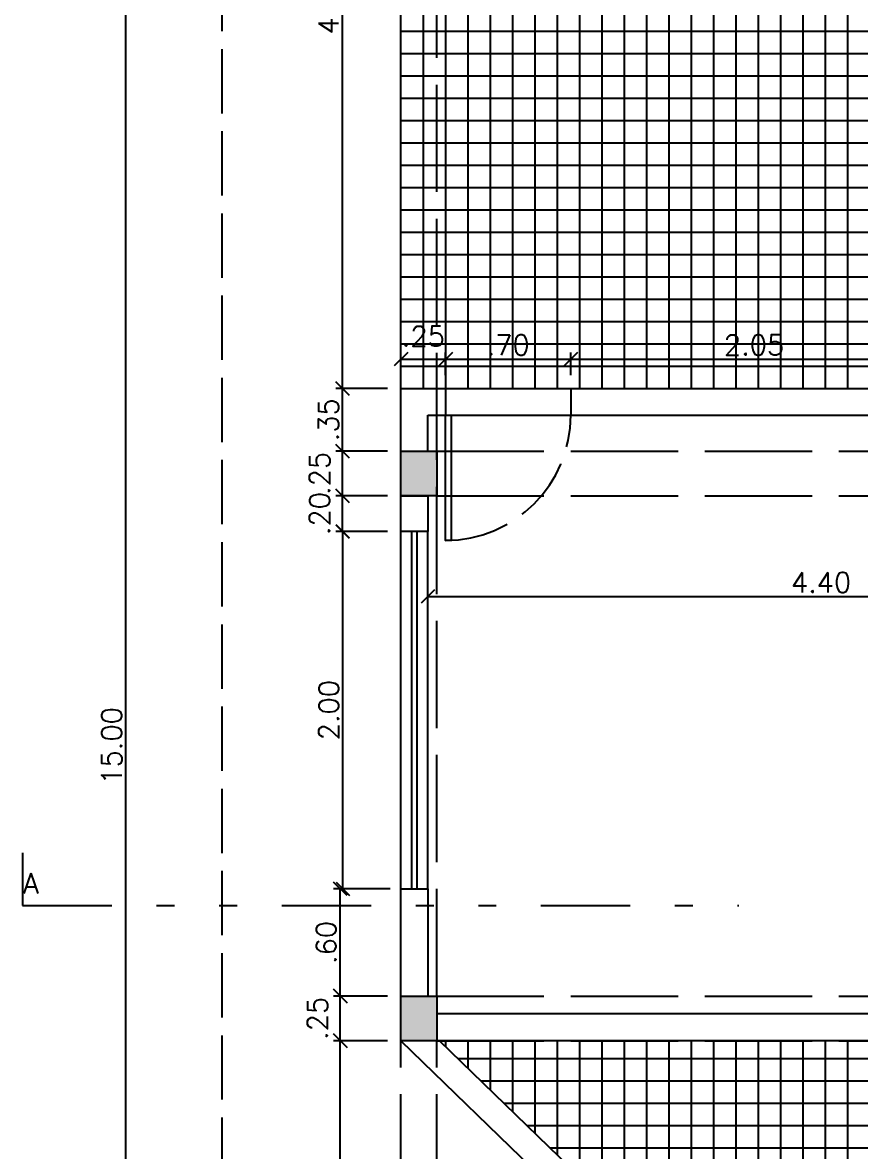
# Model space of a CAD drawing. Header units: inches. Extents: x -2 to 120, y -6 to 26.
# Drawn here: x -2.12 to 2.57, y 4.23 to 10.55 of the extents above; entities that cross this region are included whole.
import ezdxf

# ---------------------------------------------------------------- set-up
doc = ezdxf.new("R2010")
doc.units = ezdxf.units.IN
doc.header["$MEASUREMENT"] = 0
doc.linetypes.add('ACAD_ISO02W100', pattern=[15, 12, -3])
doc.linetypes.add('DIVIDE', pattern=[1.25, 0.5, -0.25, 0, -0.25, 0, -0.25])
for name, color, linetype in [('Alvenaria', 4, 'Continuous'), ('ARQ-COTAS', 1, 'Continuous'), ('ARQ-LINHACORTE', 3, 'DIVIDE'), ('ARQ-TEXTO2', 2, 'Continuous'), ('Estrutura', 6, 'Continuous'), ('Hachura', 8, 'Continuous'), ('Janela', 3, 'Continuous'), ('Peitoril', 1, 'Continuous'), ('Porta', 3, 'Continuous'), ('Projecao', 1, 'ACAD_ISO02W100'), ('Soleira', 1, 'Continuous')]:
    doc.layers.add(name, color=color, linetype=linetype)
doc.layers.get('0').off()
doc.styles.add('ROMANS', font='romans.shx')
doc.dimstyles.new('1-75', dxfattribs={"dimscale": 0.75, "dimtxt": 0.15, "dimasz": 0.1, "dimexe": 0.05, "dimexo": 0.1, "dimgap": 0.03, "dimtad": 1, "dimzin": 5, "dimdsep": 46, "dimtxsty": 'ROMANS', "dimblk": 'OBLIQUE', "dimcen": 0, "dimclrd": 256, "dimclre": 256, "dimclrt": 2, "dimadec": 0, "dimazin": 0, "dimtfac": 1, "dimtofl": 0, "dimtmove": 2, "dimatfit": 3, "dimfxl": 0.04, "dimtolj": 1, "dimtzin": 1, "dimarcsym": 0})

# ---------------------------------------------------------------- blocks, each defined once
blk = doc.blocks.new('_Oblique')
at = {"color": 0, "linetype": 'ByBlock', "lineweight": -2}
blk.add_line((-0.5, -0.5), (0.5, 0.5), dxfattribs=at)
blk = doc.blocks.new('*D92')
at = {"layer": 'ARQ-COTAS', "lineweight": -2, "transparency": 16777216}
for p, q in [((-0.075, 4.85), (-0.3769, 4.85)), ((-0.3394, 0.2), (-0.3394, 4.85)), ((-0.075, 0.2), (-0.3769, 0.2))]:
    blk.add_line(p, q, dxfattribs=at)
at = {"layer": 'DEFPOINTS', "color": 0, "transparency": 16777216}
for p in [(-0.3394, 4.85), (0, 4.85), (0, 0.2)]:
    blk.add_point(p, dxfattribs=at)
at = {"layer": 'ARQ-COTAS', "lineweight": -2, "transparency": 16777216, "xscale": 0.07500000000000001, "yscale": 0.07500000000000001, "zscale": 0.07500000000000001}
for p, rotation in [((-0.3394, 4.85), 90), ((-0.3394, 0.2), 270)]:
    blk.add_blockref('_Oblique', p, dxfattribs=dict(at, rotation=rotation))
at = {"layer": 'ARQ-COTAS', "color": 2, "transparency": 16777216, "insert": (-0.4182, 2.525), "char_height": 0.1125, "attachment_point": 5, "rotation": 90, "style": 'ROMANS'}
blk.add_mtext('\\A1;4.65', dxfattribs=at)
blk = doc.blocks.new('*D94')
at = {"layer": 'ARQ-COTAS', "lineweight": -2, "transparency": 16777216}
for p, q in [((-0.075, 5.1), (-0.3769, 5.1)), ((-0.3394, 4.85), (-0.3394, 5.1)), ((-0.075, 4.85), (-0.3769, 4.85))]:
    blk.add_line(p, q, dxfattribs=at)
at = {"layer": 'DEFPOINTS', "color": 0, "transparency": 16777216}
for p in [(-0.3394, 5.1), (0, 5.1), (0, 4.85)]:
    blk.add_point(p, dxfattribs=at)
at = {"layer": 'ARQ-COTAS', "lineweight": -2, "transparency": 16777216, "xscale": 0.07500000000000001, "yscale": 0.07500000000000001, "zscale": 0.07500000000000001}
for p, rotation in [((-0.3394, 5.1), 90), ((-0.3394, 4.85), 270)]:
    blk.add_blockref('_Oblique', p, dxfattribs=dict(at, rotation=rotation))
at = {"layer": 'ARQ-COTAS', "color": 2, "transparency": 16777216, "insert": (-0.4669, 4.975), "char_height": 0.1125, "attachment_point": 5, "rotation": 90, "style": 'ROMANS'}
blk.add_mtext('\\A1;.25', dxfattribs=at)
blk = doc.blocks.new('*D96')
at = {"layer": 'ARQ-COTAS', "lineweight": -2, "transparency": 16777216}
for p, q in [((-0.075, 5.7), (-0.3769, 5.7)), ((-0.3394, 5.1), (-0.3394, 5.7)), ((-0.075, 5.1), (-0.3769, 5.1))]:
    blk.add_line(p, q, dxfattribs=at)
at = {"layer": 'DEFPOINTS', "color": 0, "transparency": 16777216}
for p in [(-0.3394, 5.7), (0, 5.7), (0, 5.1)]:
    blk.add_point(p, dxfattribs=at)
at = {"layer": 'ARQ-COTAS', "lineweight": -2, "transparency": 16777216, "xscale": 0.07500000000000001, "yscale": 0.07500000000000001, "zscale": 0.07500000000000001}
for p, rotation in [((-0.3394, 5.7), 90), ((-0.3394, 5.1), 270)]:
    blk.add_blockref('_Oblique', p, dxfattribs=dict(at, rotation=rotation))
at = {"layer": 'ARQ-COTAS', "color": 2, "transparency": 16777216, "insert": (-0.4182, 5.4), "char_height": 0.1125, "attachment_point": 5, "rotation": 90, "style": 'ROMANS'}
blk.add_mtext('\\A1;.60', dxfattribs=at)
blk = doc.blocks.new('*D98')
at = {"layer": 'ARQ-COTAS', "lineweight": -2, "transparency": 16777216}
for p, q in [((-0.075, 7.7), (-0.3621, 7.7)), ((-0.3246, 5.7), (-0.3246, 7.7)), ((-0.0602, 5.7), (-0.3621, 5.7))]:
    blk.add_line(p, q, dxfattribs=at)
at = {"layer": 'DEFPOINTS', "color": 0, "transparency": 16777216}
for p in [(-0.3246, 7.7), (0, 7.7), (0.0148, 5.7)]:
    blk.add_point(p, dxfattribs=at)
at = {"layer": 'ARQ-COTAS', "lineweight": -2, "transparency": 16777216, "xscale": 0.07500000000000001, "yscale": 0.07500000000000001, "zscale": 0.07500000000000001}
for p, rotation in [((-0.3246, 7.7), 90), ((-0.3246, 5.7), 270)]:
    blk.add_blockref('_Oblique', p, dxfattribs=dict(at, rotation=rotation))
at = {"layer": 'ARQ-COTAS', "color": 2, "transparency": 16777216, "insert": (-0.4034, 6.7), "char_height": 0.1125, "attachment_point": 5, "rotation": 90, "style": 'ROMANS'}
blk.add_mtext('\\A1;2.00', dxfattribs=at)
blk = doc.blocks.new('*D100')
at = {"layer": 'ARQ-COTAS', "lineweight": -2, "transparency": 16777216}
for p, q in [((-0.075, 7.9), (-0.3648, 7.9)), ((-0.3273, 7.7), (-0.3273, 7.9)), ((-0.075, 7.7), (-0.3648, 7.7))]:
    blk.add_line(p, q, dxfattribs=at)
at = {"layer": 'DEFPOINTS', "color": 0, "transparency": 16777216}
for p in [(-0.3273, 7.9), (0, 7.9), (0, 7.7)]:
    blk.add_point(p, dxfattribs=at)
at = {"layer": 'ARQ-COTAS', "lineweight": -2, "transparency": 16777216, "xscale": 0.07500000000000001, "yscale": 0.07500000000000001, "zscale": 0.07500000000000001}
for p, rotation in [((-0.3273, 7.9), 90), ((-0.3273, 7.7), 270)]:
    blk.add_blockref('_Oblique', p, dxfattribs=dict(at, rotation=rotation))
at = {"layer": 'ARQ-COTAS', "color": 2, "transparency": 16777216, "insert": (-0.4548, 7.8), "char_height": 0.1125, "attachment_point": 5, "rotation": 90, "style": 'ROMANS'}
blk.add_mtext('\\A1;.20', dxfattribs=at)
blk = doc.blocks.new('*D102')
at = {"layer": 'ARQ-COTAS', "lineweight": -2, "transparency": 16777216}
for p, q in [((-0.075, 8.15), (-0.3648, 8.15)), ((-0.3273, 7.9), (-0.3273, 8.15)), ((-0.075, 7.9), (-0.3648, 7.9))]:
    blk.add_line(p, q, dxfattribs=at)
at = {"layer": 'DEFPOINTS', "color": 0, "transparency": 16777216}
for p in [(-0.3273, 8.15), (0, 8.15), (0, 7.9)]:
    blk.add_point(p, dxfattribs=at)
at = {"layer": 'ARQ-COTAS', "lineweight": -2, "transparency": 16777216, "xscale": 0.07500000000000001, "yscale": 0.07500000000000001, "zscale": 0.07500000000000001}
for p, rotation in [((-0.3273, 8.15), 90), ((-0.3273, 7.9), 270)]:
    blk.add_blockref('_Oblique', p, dxfattribs=dict(at, rotation=rotation))
at = {"layer": 'ARQ-COTAS', "color": 2, "transparency": 16777216, "insert": (-0.4548, 8.025), "char_height": 0.1125, "attachment_point": 5, "rotation": 90, "style": 'ROMANS'}
blk.add_mtext('\\A1;.25', dxfattribs=at)
blk = doc.blocks.new('*D104')
at = {"layer": 'ARQ-COTAS', "lineweight": -2, "transparency": 16777216}
for p, q in [((-0.075, 8.5), (-0.3648, 8.5)), ((-0.3273, 8.15), (-0.3273, 8.5)), ((-0.075, 8.15), (-0.3648, 8.15))]:
    blk.add_line(p, q, dxfattribs=at)
at = {"layer": 'DEFPOINTS', "color": 0, "transparency": 16777216}
for p in [(-0.3273, 8.5), (0, 8.5), (0, 8.15)]:
    blk.add_point(p, dxfattribs=at)
at = {"layer": 'ARQ-COTAS', "lineweight": -2, "transparency": 16777216, "xscale": 0.07500000000000001, "yscale": 0.07500000000000001, "zscale": 0.07500000000000001}
for p, rotation in [((-0.3273, 8.5), 90), ((-0.3273, 8.15), 270)]:
    blk.add_blockref('_Oblique', p, dxfattribs=dict(at, rotation=rotation))
at = {"layer": 'ARQ-COTAS', "color": 2, "transparency": 16777216, "insert": (-0.406, 8.325), "char_height": 0.1125, "attachment_point": 5, "rotation": 90, "style": 'ROMANS'}
blk.add_mtext('\\A1;.35', dxfattribs=at)
blk = doc.blocks.new('*D108')
at = {"layer": 'ARQ-COTAS', "lineweight": -2, "transparency": 16777216}
for p, q in [((-0.075, 12.8), (-0.3648, 12.8)), ((-0.3273, 8.5), (-0.3273, 12.8)), ((-0.075, 8.5), (-0.3648, 8.5))]:
    blk.add_line(p, q, dxfattribs=at)
at = {"layer": 'DEFPOINTS', "color": 0, "transparency": 16777216}
for p in [(-0.3273, 12.8), (0, 12.8), (0, 8.5)]:
    blk.add_point(p, dxfattribs=at)
at = {"layer": 'ARQ-COTAS', "lineweight": -2, "transparency": 16777216, "xscale": 0.07500000000000001, "yscale": 0.07500000000000001, "zscale": 0.07500000000000001}
for p, rotation in [((-0.3273, 12.8), 90), ((-0.3273, 8.5), 270)]:
    blk.add_blockref('_Oblique', p, dxfattribs=dict(at, rotation=rotation))
at = {"layer": 'ARQ-COTAS', "color": 2, "transparency": 16777216, "insert": (-0.406, 10.65), "char_height": 0.1125, "attachment_point": 5, "rotation": 90, "style": 'ROMANS'}
blk.add_mtext('\\A1;4.30', dxfattribs=at)
blk = doc.blocks.new('*D112')
at = {"layer": 'ARQ-COTAS', "lineweight": -2, "transparency": 16777216}
for p, q in [((-1.075, 14), (-1.5774, 14)), ((-1.5399, -1), (-1.5399, 14)), ((-1.075, -1), (-1.5774, -1))]:
    blk.add_line(p, q, dxfattribs=at)
at = {"layer": 'DEFPOINTS', "color": 0, "transparency": 16777216}
for p in [(-1.5399, 14), (-1, 14), (-1, -1)]:
    blk.add_point(p, dxfattribs=at)
at = {"layer": 'ARQ-COTAS', "lineweight": -2, "transparency": 16777216, "xscale": 0.07500000000000001, "yscale": 0.07500000000000001, "zscale": 0.07500000000000001}
for p, rotation in [((-1.5399, 14), 90), ((-1.5399, -1), 270)]:
    blk.add_blockref('_Oblique', p, dxfattribs=dict(at, rotation=rotation))
at = {"layer": 'ARQ-COTAS', "color": 2, "transparency": 16777216, "insert": (-1.6186, 6.5), "char_height": 0.1125, "attachment_point": 5, "rotation": 90, "style": 'ROMANS'}
blk.add_mtext('\\A1;15.00', dxfattribs=at)
blk = doc.blocks.new('*D164')
at = {"layer": 'ARQ-COTAS', "lineweight": -2, "transparency": 16777216}
for p, q in [((0.95, 8.575), (0.95, 8.7024)), ((0.95, 8.6649), (3, 8.6649)), ((3, 8.575), (3, 8.7024))]:
    blk.add_line(p, q, dxfattribs=at)
at = {"layer": 'DEFPOINTS', "color": 0, "transparency": 16777216}
for p in [(3, 8.6649), (0.95, 8.5), (3, 8.5)]:
    blk.add_point(p, dxfattribs=at)
at = {"layer": 'ARQ-COTAS', "lineweight": -2, "transparency": 16777216, "xscale": 0.07500000000000001, "yscale": 0.07500000000000001, "zscale": 0.07500000000000001, "rotation": 180}
blk.add_blockref('_Oblique', (0.95, 8.6649), dxfattribs=at)
at = {"layer": 'ARQ-COTAS', "lineweight": -2, "transparency": 16777216, "xscale": 0.07500000000000001, "yscale": 0.07500000000000001, "zscale": 0.07500000000000001}
blk.add_blockref('_Oblique', (3, 8.6649), dxfattribs=at)
at = {"layer": 'ARQ-COTAS', "color": 2, "transparency": 16777216, "insert": (1.975, 8.7437), "char_height": 0.1125, "attachment_point": 5, "style": 'ROMANS'}
blk.add_mtext('\\A1;2.05', dxfattribs=at)
blk = doc.blocks.new('*D174')
at = {"layer": 'ARQ-COTAS', "lineweight": -2, "transparency": 16777216}
for p, q in [((0.25, 8.575), (0.25, 8.7024)), ((0.25, 8.6649), (0.95, 8.6649)), ((0.95, 8.575), (0.95, 8.7024))]:
    blk.add_line(p, q, dxfattribs=at)
at = {"layer": 'DEFPOINTS', "color": 0, "transparency": 16777216}
for p in [(0.95, 8.6649), (0.25, 8.5), (0.95, 8.5)]:
    blk.add_point(p, dxfattribs=at)
at = {"layer": 'ARQ-COTAS', "lineweight": -2, "transparency": 16777216, "xscale": 0.07500000000000001, "yscale": 0.07500000000000001, "zscale": 0.07500000000000001, "rotation": 180}
blk.add_blockref('_Oblique', (0.25, 8.6649), dxfattribs=at)
at = {"layer": 'ARQ-COTAS', "lineweight": -2, "transparency": 16777216, "xscale": 0.07500000000000001, "yscale": 0.07500000000000001, "zscale": 0.07500000000000001}
blk.add_blockref('_Oblique', (0.95, 8.6649), dxfattribs=at)
at = {"layer": 'ARQ-COTAS', "color": 2, "transparency": 16777216, "insert": (0.6, 8.7437), "char_height": 0.1125, "attachment_point": 5, "style": 'ROMANS'}
blk.add_mtext('\\A1;.70', dxfattribs=at)
blk = doc.blocks.new('*D176')
at = {"layer": 'ARQ-COTAS', "lineweight": -2, "transparency": 16777216}
for p, q in [((0, 8.575), (0, 8.7024)), ((0, 8.6649), (0.25, 8.6649)), ((0.25, 8.575), (0.25, 8.7024))]:
    blk.add_line(p, q, dxfattribs=at)
at = {"layer": 'DEFPOINTS', "color": 0, "transparency": 16777216}
for p in [(0.25, 8.6649), (0, 8.5), (0.25, 8.5)]:
    blk.add_point(p, dxfattribs=at)
at = {"layer": 'ARQ-COTAS', "lineweight": -2, "transparency": 16777216, "xscale": 0.07500000000000001, "yscale": 0.07500000000000001, "zscale": 0.07500000000000001, "rotation": 180}
blk.add_blockref('_Oblique', (0, 8.6649), dxfattribs=at)
at = {"layer": 'ARQ-COTAS', "lineweight": -2, "transparency": 16777216, "xscale": 0.07500000000000001, "yscale": 0.07500000000000001, "zscale": 0.07500000000000001}
blk.add_blockref('_Oblique', (0.25, 8.6649), dxfattribs=at)
at = {"layer": 'ARQ-COTAS', "color": 2, "transparency": 16777216, "insert": (0.125, 8.7924), "char_height": 0.1125, "attachment_point": 5, "style": 'ROMANS'}
blk.add_mtext('\\A1;.25', dxfattribs=at)
blk = doc.blocks.new('*D226')
at = {"layer": 'ARQ-COTAS', "lineweight": -2, "transparency": 16777216}
for p, q in [((4.55, 7.4111), (4.55, 7.3736)), ((0.15, 7.3361), (0.15, 7.3736)), ((0.15, 7.3361), (4.55, 7.3361))]:
    blk.add_line(p, q, dxfattribs=at)
at = {"layer": 'DEFPOINTS', "color": 0, "transparency": 16777216}
for p in [(4.55, 7.3361), (4.55, 7.3361), (0.15, 7.2611)]:
    blk.add_point(p, dxfattribs=at)
at = {"layer": 'ARQ-COTAS', "lineweight": -2, "transparency": 16777216, "xscale": 0.07500000000000001, "yscale": 0.07500000000000001, "zscale": 0.07500000000000001, "rotation": 180}
blk.add_blockref('_Oblique', (0.15, 7.3361), dxfattribs=at)
at = {"layer": 'ARQ-COTAS', "lineweight": -2, "transparency": 16777216, "xscale": 0.07500000000000001, "yscale": 0.07500000000000001, "zscale": 0.07500000000000001}
blk.add_blockref('_Oblique', (4.55, 7.3361), dxfattribs=at)
at = {"layer": 'ARQ-COTAS', "color": 2, "transparency": 16777216, "insert": (2.35, 7.4149), "char_height": 0.1125, "attachment_point": 5, "style": 'ROMANS'}
blk.add_mtext('\\A1;4.40', dxfattribs=at)
blk = doc.blocks.new('*X893')
at = {"color": 0}
for p, q in [((181.875, 358.125), (181.875, 361.875)), ((196.875, 358.125), (196.875, 361.875)), ((211.875, 358.125), (211.875, 361.875)), ((226.875, 358.125), (226.875, 361.875)), ((241.875, 358.125), (241.875, 361.875)), ((256.875, 358.125), (256.875, 361.875)), ((271.875, 358.125), (271.875, 361.875)), ((286.875, 358.125), (286.875, 361.875)), ((301.875, 358.125), (301.875, 360.625)), ((180, 360), (183.75, 360)), ((189.375, 350.625), (189.375, 354.375)), ((195, 360), (198.75, 360)), ((204.375, 350.625), (204.375, 354.375)), ((210, 360), (213.75, 360)), ((219.375, 350.625), (219.375, 354.375)), ((225, 360), (228.75, 360)), ((234.375, 350.625), (234.375, 354.375)), ((240, 360), (243.75, 360)), ((249.375, 350.625), (249.375, 354.375)), ((255, 360), (258.75, 360)), ((264.375, 350.625), (264.375, 354.375)), ((270, 360), (273.75, 360)), ((279.375, 350.625), (279.375, 354.375)), ((285, 360), (288.75, 360)), ((294.375, 350.625), (294.375, 354.375)), ((300, 360), (302.5, 360)), ((187.5, 352.5), (191.25, 352.5)), ((202.5, 352.5), (206.25, 352.5)), ((217.5, 352.5), (221.25, 352.5)), ((232.5, 352.5), (236.25, 352.5)), ((247.5, 352.5), (251.25, 352.5)), ((262.5, 352.5), (266.25, 352.5)), ((277.5, 352.5), (281.25, 352.5)), ((292.5, 352.5), (296.25, 352.5)), ((307.5, 352.5), (310, 352.5)), ((309.375, 350.625), (309.375, 353.125)), ((135, 345), (138.75, 345)), ((136.875, 343.125), (136.875, 346.875)), ((150, 345), (153.75, 345)), ((151.875, 343.125), (151.875, 346.875)), ((180, 345), (183.75, 345)), ((181.875, 343.125), (181.875, 346.875)), ((195, 345), (198.75, 345)), ((196.875, 343.125), (196.875, 346.875)), ((210, 345), (213.75, 345)), ((211.875, 343.125), (211.875, 346.875)), ((225, 345), (228.75, 345)), ((226.875, 343.125), (226.875, 346.875)), ((240, 345), (243.75, 345)), ((241.875, 343.125), (241.875, 346.875)), ((255, 345), (258.75, 345)), ((256.875, 343.125), (256.875, 346.875)), ((270, 345), (273.75, 345)), ((271.875, 343.125), (271.875, 346.875)), ((285, 345), (288.75, 345)), ((286.875, 343.125), (286.875, 346.875)), ((300, 345), (303.75, 345)), ((301.875, 343.125), (301.875, 346.875)), ((127.5, 337.5), (131.25, 337.5)), ((129.375, 335.625), (129.375, 339.375)), ((142.5, 337.5), (146.25, 337.5)), ((144.375, 335.625), (144.375, 339.375)), ((157.5, 337.5), (161.25, 337.5)), ((159.375, 335.625), (159.375, 339.375)), ((187.5, 337.5), (191.25, 337.5)), ((189.375, 335.625), (189.375, 339.375)), ((202.5, 337.5), (206.25, 337.5)), ((204.375, 335.625), (204.375, 339.375)), ((217.5, 337.5), (221.25, 337.5)), ((219.375, 335.625), (219.375, 339.375)), ((232.5, 337.5), (236.25, 337.5)), ((234.375, 335.625), (234.375, 339.375)), ((247.5, 337.5), (251.25, 337.5)), ((249.375, 335.625), (249.375, 339.375)), ((262.5, 337.5), (266.25, 337.5)), ((264.375, 335.625), (264.375, 339.375)), ((277.5, 337.5), (281.25, 337.5)), ((279.375, 335.625), (279.375, 339.375)), ((292.5, 337.5), (296.25, 337.5)), ((294.375, 335.625), (294.375, 339.375)), ((307.5, 337.5), (310, 337.5)), ((309.375, 335.625), (309.375, 339.375)), ((135, 330), (138.75, 330)), ((136.875, 328.125), (136.875, 331.875)), ((150, 330), (153.75, 330)), ((151.875, 328.125), (151.875, 331.875)), ((180, 330), (183.75, 330)), ((181.875, 328.125), (181.875, 331.875)), ((195, 330), (198.75, 330)), ((196.875, 328.125), (196.875, 331.875)), ((210, 330), (213.75, 330)), ((211.875, 328.125), (211.875, 331.875)), ((225, 330), (228.75, 330)), ((226.875, 328.125), (226.875, 331.875)), ((240, 330), (243.75, 330)), ((241.875, 328.125), (241.875, 331.875)), ((255, 330), (258.75, 330)), ((256.875, 328.125), (256.875, 331.875)), ((270, 330), (273.75, 330)), ((271.875, 328.125), (271.875, 331.875)), ((285, 330), (288.75, 330)), ((286.875, 328.125), (286.875, 331.875)), ((300, 330), (303.75, 330)), ((301.875, 328.125), (301.875, 331.875)), ((127.5, 322.5), (131.25, 322.5)), ((129.375, 320.625), (129.375, 324.375)), ((142.5, 322.5), (146.25, 322.5)), ((144.375, 320.625), (144.375, 324.375)), ((157.5, 322.5), (161.25, 322.5)), ((159.375, 320.625), (159.375, 324.375)), ((187.5, 322.5), (191.25, 322.5)), ((189.375, 320.625), (189.375, 324.375)), ((202.5, 322.5), (206.25, 322.5)), ((204.375, 320.625), (204.375, 324.375)), ((217.5, 322.5), (221.25, 322.5)), ((219.375, 320.625), (219.375, 324.375)), ((232.5, 322.5), (236.25, 322.5)), ((234.375, 320.625), (234.375, 324.375)), ((247.5, 322.5), (251.25, 322.5)), ((249.375, 320.625), (249.375, 324.375)), ((262.5, 322.5), (266.25, 322.5)), ((264.375, 320.625), (264.375, 324.375)), ((277.5, 322.5), (281.25, 322.5)), ((279.375, 320.625), (279.375, 324.375)), ((292.5, 322.5), (296.25, 322.5)), ((294.375, 320.625), (294.375, 324.375)), ((307.5, 322.5), (310, 322.5)), ((309.375, 320.625), (309.375, 324.375)), ((136.875, 313.125), (136.875, 316.875)), ((151.875, 313.125), (151.875, 316.875)), ((181.875, 313.125), (181.875, 316.875)), ((196.875, 313.125), (196.875, 316.875)), ((211.875, 313.125), (211.875, 316.875)), ((226.875, 313.125), (226.875, 316.875)), ((241.875, 313.125), (241.875, 316.875)), ((256.875, 313.125), (256.875, 316.875)), ((271.875, 313.125), (271.875, 316.875)), ((286.875, 313.125), (286.875, 316.875)), ((301.875, 313.125), (301.875, 316.875)), ((135, 315), (138.75, 315)), ((150, 315), (153.75, 315)), ((180, 315), (183.75, 315)), ((195, 315), (198.75, 315)), ((210, 315), (213.75, 315)), ((225, 315), (228.75, 315)), ((240, 315), (243.75, 315)), ((255, 315), (258.75, 315)), ((270, 315), (273.75, 315)), ((285, 315), (288.75, 315)), ((300, 315), (303.75, 315)), ((129.375, 308.125), (129.375, 309.375)), ((130, 307.5), (131.25, 307.5)), ((142.5, 307.5), (146.25, 307.5)), ((144.375, 305.625), (144.375, 309.375)), ((157.5, 307.5), (160, 307.5)), ((159.375, 306.875), (159.375, 309.375)), ((187.5, 307.5), (191.25, 307.5)), ((189.375, 305.625), (189.375, 309.375)), ((202.5, 307.5), (206.25, 307.5)), ((204.375, 305.625), (204.375, 309.375)), ((217.5, 307.5), (221.25, 307.5)), ((219.375, 305.625), (219.375, 309.375)), ((232.5, 307.5), (236.25, 307.5)), ((234.375, 305.625), (234.375, 309.375)), ((247.5, 307.5), (251.25, 307.5)), ((249.375, 305.625), (249.375, 309.375)), ((262.5, 307.5), (266.25, 307.5)), ((264.375, 305.625), (264.375, 309.375)), ((277.5, 307.5), (281.25, 307.5)), ((279.375, 305.625), (279.375, 309.375)), ((292.5, 307.5), (296.25, 307.5)), ((294.375, 305.625), (294.375, 309.375)), ((307.5, 307.5), (310, 307.5)), ((309.375, 305.625), (309.375, 309.375)), ((180, 300), (183.75, 300)), ((181.875, 298.125), (181.875, 301.875)), ((195, 300), (198.75, 300)), ((196.875, 298.125), (196.875, 301.875)), ((210, 300), (213.75, 300)), ((211.875, 298.125), (211.875, 301.875)), ((225, 300), (228.75, 300)), ((226.875, 298.125), (226.875, 301.875)), ((240, 300), (243.75, 300)), ((241.875, 298.125), (241.875, 301.875)), ((255, 300), (258.75, 300)), ((256.875, 298.125), (256.875, 301.875)), ((270, 300), (273.75, 300)), ((271.875, 298.125), (271.875, 301.875)), ((285, 300), (288.75, 300)), ((286.875, 298.125), (286.875, 301.875)), ((300, 300), (303.75, 300)), ((301.875, 298.125), (301.875, 301.875)), ((187.5, 292.5), (191.25, 292.5)), ((189.375, 290.625), (189.375, 294.375)), ((202.5, 292.5), (206.25, 292.5)), ((204.375, 290.625), (204.375, 294.375)), ((217.5, 292.5), (221.25, 292.5)), ((219.375, 290.625), (219.375, 294.375)), ((232.5, 292.5), (236.25, 292.5)), ((234.375, 290.625), (234.375, 294.375)), ((247.5, 292.5), (251.25, 292.5)), ((249.375, 290.625), (249.375, 294.375)), ((262.5, 292.5), (266.25, 292.5)), ((264.375, 290.625), (264.375, 294.375)), ((277.5, 292.5), (281.25, 292.5)), ((279.375, 290.625), (279.375, 294.375)), ((292.5, 292.5), (296.25, 292.5)), ((294.375, 290.625), (294.375, 294.375)), ((307.5, 292.5), (310, 292.5)), ((309.375, 290.625), (309.375, 294.375)), ((180, 285), (183.75, 285)), ((181.875, 283.125), (181.875, 286.875)), ((195, 285), (198.75, 285)), ((196.875, 283.125), (196.875, 286.875)), ((210, 285), (213.75, 285)), ((211.875, 283.125), (211.875, 286.875)), ((225, 285), (228.75, 285)), ((226.875, 283.125), (226.875, 286.875)), ((240, 285), (243.75, 285)), ((241.875, 283.125), (241.875, 286.875)), ((255, 285), (258.75, 285)), ((256.875, 283.125), (256.875, 286.875)), ((270, 285), (273.75, 285)), ((271.875, 283.125), (271.875, 286.875)), ((285, 285), (288.75, 285)), ((286.875, 283.125), (286.875, 286.875)), ((300, 285), (303.75, 285)), ((301.875, 283.125), (301.875, 286.875)), ((144.375, 275.625), (144.375, 279.375)), ((159.375, 275.625), (159.375, 278.125)), ((189.375, 275.625), (189.375, 279.375)), ((204.375, 275.625), (204.375, 279.375)), ((219.375, 275.625), (219.375, 279.375)), ((234.375, 275.625), (234.375, 279.375)), ((249.375, 275.625), (249.375, 279.375)), ((264.375, 275.625), (264.375, 279.375)), ((279.375, 275.625), (279.375, 279.375)), ((294.375, 275.625), (294.375, 279.375)), ((309.375, 275.625), (309.375, 279.375)), ((129.375, 275.625), (129.375, 276.875)), ((130, 277.5), (131.25, 277.5)), ((136.875, 268.125), (136.875, 271.875)), ((142.5, 277.5), (146.25, 277.5)), ((151.875, 268.125), (151.875, 271.875)), ((157.5, 277.5), (160, 277.5)), ((181.875, 268.125), (181.875, 271.875)), ((187.5, 277.5), (191.25, 277.5)), ((196.875, 268.125), (196.875, 271.875)), ((202.5, 277.5), (206.25, 277.5)), ((211.875, 268.125), (211.875, 271.875)), ((217.5, 277.5), (221.25, 277.5)), ((226.875, 268.125), (226.875, 271.875)), ((232.5, 277.5), (236.25, 277.5)), ((241.875, 268.125), (241.875, 271.875)), ((247.5, 277.5), (251.25, 277.5)), ((256.875, 268.125), (256.875, 271.875)), ((262.5, 277.5), (266.25, 277.5)), ((271.875, 268.125), (271.875, 271.875)), ((277.5, 277.5), (281.25, 277.5)), ((286.875, 268.125), (286.875, 271.875)), ((292.5, 277.5), (296.25, 277.5)), ((301.875, 268.125), (301.875, 271.875)), ((307.5, 277.5), (310, 277.5)), ((135, 270), (138.75, 270)), ((150, 270), (153.75, 270)), ((180, 270), (183.75, 270)), ((195, 270), (198.75, 270)), ((210, 270), (213.75, 270)), ((225, 270), (228.75, 270)), ((240, 270), (243.75, 270)), ((255, 270), (258.75, 270)), ((270, 270), (273.75, 270)), ((285, 270), (288.75, 270)), ((300, 270), (303.75, 270)), ((127.5, 262.5), (131.25, 262.5)), ((129.375, 260.625), (129.375, 264.375)), ((142.5, 262.5), (146.25, 262.5)), ((144.375, 260.625), (144.375, 264.375)), ((157.5, 262.5), (161.25, 262.5)), ((159.375, 260.625), (159.375, 264.375)), ((187.5, 262.5), (191.25, 262.5)), ((189.375, 260.625), (189.375, 264.375)), ((202.5, 262.5), (206.25, 262.5)), ((204.375, 260.625), (204.375, 264.375)), ((217.5, 262.5), (221.25, 262.5)), ((219.375, 260.625), (219.375, 264.375)), ((232.5, 262.5), (236.25, 262.5)), ((234.375, 260.625), (234.375, 264.375)), ((247.5, 262.5), (251.25, 262.5)), ((249.375, 260.625), (249.375, 264.375)), ((262.5, 262.5), (266.25, 262.5)), ((264.375, 260.625), (264.375, 264.375)), ((277.5, 262.5), (281.25, 262.5)), ((279.375, 260.625), (279.375, 264.375)), ((292.5, 262.5), (296.25, 262.5)), ((294.375, 260.625), (294.375, 264.375)), ((307.5, 262.5), (310, 262.5)), ((309.375, 260.625), (309.375, 264.375)), ((135, 255), (138.75, 255)), ((136.875, 253.125), (136.875, 256.875)), ((150, 255), (153.75, 255)), ((151.875, 253.125), (151.875, 256.875)), ((180, 255), (183.75, 255)), ((181.875, 253.125), (181.875, 256.875)), ((195, 255), (198.75, 255)), ((196.875, 253.125), (196.875, 256.875)), ((210, 255), (213.75, 255)), ((211.875, 253.125), (211.875, 256.875)), ((225, 255), (228.75, 255)), ((226.875, 253.125), (226.875, 256.875)), ((240, 255), (243.75, 255)), ((241.875, 253.125), (241.875, 256.875)), ((255, 255), (258.75, 255)), ((256.875, 253.125), (256.875, 256.875)), ((270, 255), (273.75, 255)), ((271.875, 253.125), (271.875, 256.875)), ((285, 255), (288.75, 255)), ((286.875, 253.125), (286.875, 256.875)), ((300, 255), (303.75, 255)), ((301.875, 253.125), (301.875, 256.875)), ((127.5, 247.5), (131.25, 247.5)), ((129.375, 245.625), (129.375, 249.375)), ((142.5, 247.5), (146.25, 247.5)), ((144.375, 245.625), (144.375, 249.375)), ((157.5, 247.5), (161.25, 247.5)), ((159.375, 245.625), (159.375, 249.375)), ((187.5, 247.5), (191.25, 247.5)), ((189.375, 245.625), (189.375, 249.375)), ((202.5, 247.5), (206.25, 247.5)), ((204.375, 245.625), (204.375, 249.375)), ((217.5, 247.5), (221.25, 247.5)), ((219.375, 245.625), (219.375, 249.375)), ((232.5, 247.5), (236.25, 247.5)), ((234.375, 245.625), (234.375, 249.375)), ((247.5, 247.5), (251.25, 247.5)), ((249.375, 245.625), (249.375, 249.375)), ((262.5, 247.5), (266.25, 247.5)), ((264.375, 245.625), (264.375, 249.375)), ((277.5, 247.5), (281.25, 247.5)), ((279.375, 245.625), (279.375, 249.375)), ((292.5, 247.5), (296.25, 247.5)), ((294.375, 245.625), (294.375, 249.375)), ((307.5, 247.5), (310, 247.5)), ((309.375, 245.625), (309.375, 249.375)), ((136.875, 238.125), (136.875, 241.875)), ((151.875, 238.125), (151.875, 241.875)), ((181.875, 238.125), (181.875, 241.875)), ((196.875, 238.125), (196.875, 241.875)), ((211.875, 238.125), (211.875, 241.875)), ((226.875, 238.125), (226.875, 241.875)), ((241.875, 238.125), (241.875, 241.875)), ((256.875, 238.125), (256.875, 241.875)), ((271.875, 238.125), (271.875, 241.875)), ((286.875, 238.125), (286.875, 241.875)), ((301.875, 238.125), (301.875, 241.875)), ((135, 240), (138.75, 240)), ((150, 240), (153.75, 240)), ((180, 240), (183.75, 240)), ((189.375, 230.625), (189.375, 234.375)), ((195, 240), (198.75, 240)), ((204.375, 230.625), (204.375, 234.375)), ((210, 240), (213.75, 240)), ((219.375, 230.625), (219.375, 234.375)), ((225, 240), (228.75, 240)), ((234.375, 230.625), (234.375, 234.375)), ((240, 240), (243.75, 240)), ((249.375, 230.625), (249.375, 234.375)), ((255, 240), (258.75, 240)), ((264.375, 230.625), (264.375, 234.375)), ((270, 240), (273.75, 240)), ((279.375, 230.625), (279.375, 234.375)), ((285, 240), (288.75, 240)), ((294.375, 230.625), (294.375, 234.375)), ((300, 240), (303.75, 240)), ((309.375, 231.875), (309.375, 234.375)), ((187.5, 232.5), (191.25, 232.5)), ((202.5, 232.5), (206.25, 232.5)), ((217.5, 232.5), (221.25, 232.5)), ((232.5, 232.5), (236.25, 232.5)), ((247.5, 232.5), (251.25, 232.5)), ((262.5, 232.5), (266.25, 232.5)), ((277.5, 232.5), (281.25, 232.5)), ((292.5, 232.5), (296.25, 232.5)), ((307.5, 232.5), (310, 232.5)), ((180, 225), (183.75, 225)), ((181.875, 223.125), (181.875, 226.875)), ((195, 225), (198.75, 225)), ((196.875, 223.125), (196.875, 226.875)), ((210, 225), (213.75, 225)), ((211.875, 223.125), (211.875, 226.875)), ((225, 225), (228.75, 225)), ((226.875, 223.125), (226.875, 226.875)), ((240, 225), (243.75, 225)), ((241.875, 223.125), (241.875, 226.875)), ((255, 225), (258.75, 225)), ((256.875, 223.125), (256.875, 226.875)), ((270, 225), (273.75, 225)), ((271.875, 223.125), (271.875, 226.875)), ((285, 225), (288.75, 225)), ((286.875, 223.125), (286.875, 226.875)), ((300, 225), (302.5, 225)), ((301.875, 224.375), (301.875, 226.875))]:
    blk.add_line(p, q, dxfattribs=at)

msp = doc.modelspace()

# ---------------------------------------------------------------- hatches: boundary and pattern name
at = {"layer": 'Hachura', "ltscale": 0.03}
h = msp.add_hatch(dxfattribs=at)
h.set_pattern_fill('NET', color=256)
h.paths.add_polyline_path([(10.85, 7.8997), (5.5, 7.8998), (5.5, 7.5), (5.5, 5.5), (5.5, 5.1), (7.5, 5.1), (7.5, 6), (7.53, 6, -0.393089), (8.4979, 5.1), (8.505, 5.1, -0.376581), (9.47, 5.9995), (9.47, 6), (9.5, 6), (9.5, 5.1), (10.85, 5.1)])
h.paths.add_polyline_path([(8.3758, 6.4873), (8.3758, 6.4814), (8.4451, 6.4814), (8.4456, 6.4873)], flags=0)
h.paths.add_polyline_path([(8.3758, 6.5049), (8.3758, 6.5107), (8.3076, 6.5107), (8.3067, 6.5049)], flags=0)
h.paths.add_polyline_path([(8.3055, 6.4938, -1), (8.4462, 6.4938, -1)], flags=16)
h.paths.add_polyline_path([(7.53, 6), (7.53, 5.1), (8.4979, 5.1, 0.393089)], flags=17)
h.paths.add_polyline_path([(9.47, 5.9995, 0.376581), (8.505, 5.1), (9.47, 5.1)], flags=17)
h.paths.add_polyline_path([(9.47, 5.1), (8.505, 5.1, 0.017544), (8.5004, 5.03, -0.007728), (8.5, 5), (9.47, 5)])
h.paths.add_polyline_path([(8.4979, 5.1), (7.53, 5.1), (7.53, 5), (8.5, 5, -0.0075), (8.5004, 5.03, 0.018053)])
h.paths.add_polyline_path([(7.5, 5.1), (5.5, 5.1), (5.5, 5), (7.5, 5)])
h.paths.add_polyline_path([(10.85, 5.1), (9.5, 5.1), (9.5, 5), (10.85, 5)])
h.paths.add_polyline_path([(11.5, 7.5), (11.5, 7.8997), (11, 7.8997), (11, 5.1), (11.5, 5.1), (11.5, 5.5)])
h.paths.add_polyline_path([(11, 7.8997), (10.85, 7.8997), (10.85, 5.1), (11, 5.1)])
h.paths.add_polyline_path([(11.5, 8), (11, 8), (11, 7.8997), (11.5, 7.8997)])
h.paths.add_polyline_path([(11.5, 5.1), (11, 5.1), (11, 5), (11.5, 5)])
h.paths.add_polyline_path([(10.85, 8), (10.15, 8), (6.15, 8), (5.5, 8), (5.5, 7.8998), (10.85, 7.8997)])
h.paths.add_polyline_path([(4.55, 3.85), (4.55, 4.85), (0.2154, 4.85), (1.86, 3.2548), (3.2956, 1.8622), (4.55, 0.6455)])
h.paths.add_polyline_path([(3.0133, 3.4318), (3.0133, 3.426), (3.0826, 3.426), (3.0831, 3.4318)], flags=0)
h.paths.add_polyline_path([(3.0133, 3.4494), (3.0133, 3.4553), (2.9451, 3.4553), (2.9442, 3.4494)], flags=0)
h.paths.add_polyline_path([(2.943, 3.4383, -1), (3.0836, 3.4383, -1)], flags=16)
h.paths.add_polyline_path([(3.077, 3.4084), (3.0794, 3.4143), (3.0133, 3.4143), (3.0133, 3.4084)], flags=0)
h.paths.add_polyline_path([(3.0652, 3.3908), (3.07, 3.3967), (3.0133, 3.3967), (3.0133, 3.3908)], flags=0)
h.paths.add_polyline_path([(3.04, 3.3732), (3.0513, 3.3791), (3.0133, 3.3791), (3.0133, 3.3732)], flags=0)
h.paths.add_polyline_path([(3, 10.85), (3, 11.85), (3, 12.8), (0.2, 12.8), (0.2, 8.5), (0.25, 8.5), (0.95, 8.5), (3, 8.5)])
h.paths.add_polyline_path([(1.5337, 10.9311), (1.5337, 10.9252), (1.6029, 10.9252), (1.6035, 10.9311)], flags=0)
h.paths.add_polyline_path([(1.5337, 10.9486), (1.5337, 10.9545), (1.4655, 10.9545), (1.4646, 10.9486)], flags=0)
h.paths.add_polyline_path([(1.4634, 10.9375, -1), (1.604, 10.9375, -1)], flags=16)
h.paths.add_polyline_path([(1.5337, 10.8725), (1.5604, 10.8725), (1.5699, 10.8783), (1.5337, 10.8783)], flags=0)
h.paths.add_polyline_path([(1.5337, 10.89), (1.5856, 10.89), (1.5899, 10.8959), (1.5337, 10.8959)], flags=0)
h.paths.add_polyline_path([(1.5337, 10.9076), (1.5974, 10.9076), (1.5998, 10.9135), (1.5337, 10.9135)], flags=0)
h.paths.add_polyline_path([(0.2, 12.8), (0, 12.8), (0, 8.5), (0.2, 8.5)])
h.paths.add_polyline_path([(3, 13), (0.25, 13), (0.25, 12.8), (3, 12.8)])
h.paths.add_polyline_path([(14.75, 13), (11, 13), (11.2, 12.8), (14.75, 12.8)])
h.paths.add_polyline_path([(15, 12.8), (14.8, 12.8), (14.81, 8.15), (15.01, 8.15)])
h.paths.add_polyline_path([(10.2072, 6.3004), (10.2072, 6.6996), (10.0384, 6.6996), (10.0384, 6.3004)], flags=24)
h.paths.add_polyline_path([(5.8279, 6.3004), (5.8279, 6.6996), (5.6592, 6.6996), (5.6592, 6.3004)], flags=24)
h.paths.add_polyline_path([(5.8279, 7.5567), (5.8279, 7.8433), (5.6592, 7.8433), (5.6592, 7.5567)], flags=24)
h.paths.add_polyline_path([(5.8279, 5.1567), (5.8279, 5.4433), (5.6592, 5.4433), (5.6592, 5.1567)], flags=24)
h.paths.add_polyline_path([(7.9481, 7.3199), (8.3472, 7.3199), (8.3472, 7.4886), (7.9481, 7.4886)], flags=24)
h.paths.add_polyline_path([(5.6817, 7.3199), (5.9683, 7.3199), (5.9683, 7.4886), (5.6817, 7.4886)], flags=24)
h.paths.add_polyline_path([(10.3543, 7.3199), (10.641, 7.3199), (10.641, 7.4886), (10.3543, 7.4886)], flags=24)
h.paths.add_polyline_path([(10.7817, 7.0011), (11.0683, 7.0011), (11.0683, 7.1699), (10.7817, 7.1699)], flags=9)
h.paths.add_polyline_path([(8.0705, 6.1857), (8.8929, 6.1857), (8.8929, 6.3826), (8.0705, 6.3826)], flags=24)
h.paths.add_polyline_path([(8.4644, 6.5227), (8.9974, 6.5227), (8.9974, 6.6915), (8.4644, 6.6915)], flags=24)
h.paths.add_polyline_path([(7.9859, 6.7426), (9.2689, 6.7426), (9.2689, 6.9113), (7.9859, 6.9113)], flags=24)
h.paths.add_polyline_path([(5.8182, 4.8317), (5.8182, 5.1183), (5.6495, 5.1183), (5.6495, 4.8317)], flags=9)
h.paths.add_polyline_path([(10.0459, 4.7817), (10.0459, 5.0683), (9.8772, 5.0683), (9.8772, 4.7817)], flags=9)
h.paths.add_polyline_path([(11.1698, 7.558), (11.1698, 7.8446), (11.001, 7.8446), (11.001, 7.558)], flags=24)
h.paths.add_polyline_path([(11.1698, 6.3004), (11.1698, 6.6996), (11.001, 6.6996), (11.001, 6.3004)], flags=24)
h.paths.add_polyline_path([(11.1698, 5.1577), (11.1698, 5.4443), (11.001, 5.4443), (11.001, 5.1577)], flags=24)
h.paths.add_polyline_path([(11.1067, 7.3199), (11.3933, 7.3199), (11.3933, 7.4886), (11.1067, 7.4886)], flags=24)
h.paths.add_polyline_path([(11.156, 7.8947), (11.156, 8.1814), (10.9872, 8.1814), (10.9872, 7.8947)], flags=9)
h.paths.add_polyline_path([(11.1983, 4.8317), (11.1983, 5.1183), (11.0295, 5.1183), (11.0295, 4.8317)], flags=9)
h.paths.add_polyline_path([(5.8023, 7.8817), (5.8023, 8.1683), (5.6336, 8.1683), (5.6336, 7.8817)], flags=9)
h.paths.add_polyline_path([(2.8317, 3.2011), (3.8147, 3.2011), (3.8147, 3.398), (2.8317, 3.398)], flags=24)
h.paths.add_polyline_path([(3.1019, 3.4673), (3.6349, 3.4673), (3.6349, 3.636), (3.1019, 3.636)], flags=24)
h.paths.add_polyline_path([(2.8654, 3.645), (3.6127, 3.645), (3.6127, 3.8137), (2.8654, 3.8137)], flags=24)
h.paths.add_polyline_path([(2.8312, 11.1585), (2.8312, 11.5415), (2.6624, 11.5415), (2.6624, 11.1585)], flags=24)
h.paths.add_polyline_path([(2.8312, 12.1585), (2.8312, 12.5415), (2.6624, 12.5415), (2.6624, 12.1585)], flags=24)
h.paths.add_polyline_path([(1.7754, 8.6593), (2.1746, 8.6593), (2.1746, 8.8281), (1.7754, 8.8281)], flags=24)
h.paths.add_polyline_path([(2.7824, 9.6317), (2.7824, 9.9183), (2.6137, 9.9183), (2.6137, 9.6317)], flags=24)
h.paths.add_polyline_path([(2.8312, 10.1585), (2.8312, 10.5415), (2.6624, 10.5415), (2.6624, 10.1585)], flags=24)
h.paths.add_polyline_path([(2.8312, 8.9085), (2.8312, 9.2915), (2.6624, 9.2915), (2.6624, 8.9085)], flags=24)
h.paths.add_polyline_path([(0.4567, 8.6593), (0.7433, 8.6593), (0.7433, 8.8281), (0.4567, 8.8281)], flags=24)
h.paths.add_polyline_path([(-0.0183, 8.7081), (0.2683, 8.7081), (0.2683, 8.8768), (-0.0183, 8.8768)], flags=9)
h.paths.add_polyline_path([(1.3876, 10.6177), (2.4778, 10.6177), (2.4778, 10.8146), (1.3876, 10.8146)], flags=24)
h.paths.add_polyline_path([(1.6222, 10.9665), (2.1553, 10.9665), (2.1553, 11.1353), (1.6222, 11.1353)], flags=24)
h.paths.add_polyline_path([(1.4146, 11.2275), (2.1887, 11.2275), (2.1887, 11.3963), (1.4146, 11.3963)], flags=24)
h.paths.add_polyline_path([(2.7824, 12.7817), (2.7824, 13.0683), (2.6137, 13.0683), (2.6137, 12.7817)], flags=9)
h.paths.add_polyline_path([(14.7658, 8.609), (15.0524, 8.609), (15.0524, 8.7778), (14.7658, 8.7778)], flags=9)
h = msp.add_hatch(dxfattribs=at)
h.set_pattern_fill('AR-CONC', color=256, scale=0.01)
h.set_pattern_definition([(50, (0, 0), (0.07172602, -0.00627521), [0.0075, -0.0825]), (355, (0, 0), (-0.01387513, 0.0752192), [0.006, -0.066]), (100.45144, (0.00598, -0.00052), (0.05785088, 0.068944), [0.00637402, -0.0701142]), (46.1842, (0, 0.02), (0.10672413, -0.01655193), [0.01125, -0.12375]), (96.63564, (0.00889, 0.01862), (0.0934662, 0.09741186), [0.00956103, -0.1051714]), (351.18416, (0, 0.02), (0.0934662, 0.09741186), [0.009, -0.099]), (21, (0.01, 0.015), (0.0596907, -0.04026189), [0.0075, -0.0825]), (326, (0.01, 0.015), (0.02433153, 0.072515), [0.006, -0.066]), (71.45144, (0.014974, 0.011645), (0.08402224, 0.03225312), [0.00637402, -0.0701142]), (37.5, (0, 0), (0.001215986, 0.033289385), [0, -0.0652, 0, -0.067, 0, -0.06625]), (7.5, (0, 0), (0.026306954, 0.03944117), [0, -0.0382, 0, -0.0637, 0, -0.02525]), (327.5, (-0.0223, 0), (0.053382244, -0.002255487), [0, -0.025, 0, -0.078, 0, -0.1035]), (317.5, (-0.0323, 0), (0.05831862, 0.0100105), [0, -0.0325, 0, -0.0518, 0, -0.0735])])
h.paths.add_polyline_path([(0.2, 5.1), (0, 5.1), (0, 4.85), (0.2, 4.85)])
h.paths.add_polyline_path([(0.2, 8.15), (0, 8.15), (0, 7.9), (0.2, 7.9)])
h.paths.add_polyline_path([(5.5, 8.1498), (5.35, 8.1498), (5.35, 7.9), (5.5, 7.9)])
h.paths.add_polyline_path([(5.5, 5.1), (5.35, 5.1), (5.35, 4.85), (5.5, 4.85)])
h.paths.add_polyline_path([(11, 5.1), (10.85, 5.1), (10.85, 4.85), (11, 4.85)])
h.paths.add_polyline_path([(11, 8.1497), (10.85, 8.1497), (10.85, 7.9), (11, 7.9)])
h.paths.add_polyline_path([(0.25, 13), (0, 13), (0, 12.8), (0.25, 12.8)])
h.paths.add_polyline_path([(5.55, 13), (5.3, 13), (5.3, 12.8), (5.55, 12.8)])
h.paths.add_polyline_path([(11, 13), (10.75, 13), (10.75, 12.8), (11, 12.8)])
h.paths.add_polyline_path([(15, 13), (14.75, 13), (14.75, 12.8), (15, 12.8)])
h.paths.add_polyline_path([(15.01, 5.1), (14.81, 5.1), (14.81, 4.85), (15.01, 4.85)])
h.paths.add_polyline_path([(15.01, 0.2), (14.76, 0.2), (14.76, 0), (15.01, 0)])
h.paths.add_polyline_path([(11.06, 0.2), (10.81, 0.2), (10.81, 0), (11.06, 0)])
h.paths.add_polyline_path([(5.55, 0.2), (5.3, 0.2), (5.3, 0), (5.55, 0)])
h.paths.add_polyline_path([(0.25, 0.2), (0, 0.2), (0, 0), (0.25, 0)])
h.paths.add_polyline_path([(13.675, 6.5227), (14.208, 6.5227), (14.208, 6.6915), (13.675, 6.6915)], flags=9)
h.paths.add_polyline_path([(13.5224, 6.6877), (14.1037, 6.6877), (14.1037, 6.8564), (13.5224, 6.8564)], flags=9)

# ---------------------------------------------------------------- linework, layer by layer
at = {"layer": 'Alvenaria'}
for p, q in [((0, 8.15), (0, 8.5)), ((0, 8.5), (0.25, 8.5)), ((0.25, 8.5), (0.25, 8.35)), ((0.95, 8.5), (0.95, 8.35)), ((0.95, 8.5), (3, 8.5)), ((0.15, 8.15), (0.15, 8.35)), ((0.15, 8.35), (0.25, 8.35)), ((0.95, 8.35), (3.15, 8.35)), ((0, 7.7), (0, 7.9)), ((0, 7.9), (0.15, 7.9)), ((0.15, 7.9), (0.15, 7.7)), ((0.15, 7.7), (0, 7.7)), ((0, 5.1), (0, 5.7)), ((0, 5.7), (0.15, 5.7)), ((0.15, 5.7), (0.15, 5.1)), ((4.55, 5), (0.2, 5)), ((0, 4.85), (1.7556, 3.1471)), ((4.55, 4.85), (0.2, 4.85)), ((0.2154, 4.85), (1.86, 3.2548))]:
    msp.add_line(p, q, dxfattribs=at)
at = {"layer": 'ARQ-LINHACORTE'}
for p, q in [((-2.117, 5.9018), (-2.117, 5.6072)), ((-2.117, 5.6072), (1.8894, 5.6072))]:
    msp.add_line(p, q, dxfattribs=at)
at = {"layer": 'Estrutura'}
for p, q in [((0, 7.9), (0, 8.15)), ((0, 8.15), (0.2, 8.15)), ((0.2, 8.15), (0.2, 7.9)), ((0.2, 7.9), (0, 7.9)), ((0, 4.85), (0, 5.1)), ((0, 5.1), (0.2, 5.1)), ((0.2, 5.1), (0.2, 4.85)), ((0.2, 4.85), (0, 4.85))]:
    msp.add_line(p, q, dxfattribs=at)
at = {"layer": 'Janela'}
for p, q in [((0.06, 5.7), (0.06, 7.7)), ((0.09, 5.7), (0.09, 7.7))]:
    msp.add_line(p, q, dxfattribs=at)
at = {"layer": 'Peitoril'}
for p, q in [((0, 5.7), (0, 7.7)), ((0.15, 5.7), (0.15, 7.7))]:
    msp.add_line(p, q, dxfattribs=at)
at = {"layer": 'Porta', "ltscale": 0.05}
msp.add_lwpolyline([(0.25, 8.35), (0.28, 8.35), (0.28, 7.65), (0.25, 7.65)], close=True, dxfattribs=at)
at = {"layer": 'Projecao', "ltscale": 0.03}
msp.add_line((-1, -1), (-1, 14), dxfattribs=at)
at = {"layer": 'Projecao', "ltscale": 0.05}
for p, q in [((0, 8.5), (0, 12.8)), ((0.2, 5.1), (0.2, 12.8)), ((0.2, 8.15), (14.81, 8.1496)), ((0.2, 7.9), (14.81, 7.8996)), ((0.2, 5.1), (14.81, 5.1)), ((0, 0.2), (0, 4.85)), ((0.2, 0.2), (0.2, 4.85)), ((0.2, 4.85), (14.81, 4.85))]:
    msp.add_line(p, q, dxfattribs=at)
at = {"layer": 'Projecao', "ltscale": 0.03}
msp.add_arc((0.25, 8.35), 0.7, 270, 0, dxfattribs=at)
at = {"layer": 'Soleira'}
for p, q in [((0.25, 8.5), (0.95, 8.5)), ((0.25, 8.35), (0.95, 8.35))]:
    msp.add_line(p, q, dxfattribs=at)

# ---------------------------------------------------------------- block references
at = {"xscale": 0.01, "yscale": 0.01, "zscale": 0.01, "rotation": 90}
msp.add_blockref('*X893', (4.7477, 3.8), dxfattribs=at)

# ---------------------------------------------------------------- texts
at = {"layer": 'ARQ-TEXTO2', "insert": (-2.1139, 5.7869), "char_height": 0.1125, "attachment_point": 1, "style": 'ROMANS'}
msp.add_mtext('A', dxfattribs=at)

# ---------------------------------------------------------------- dimensions: what is measured, and where the dimension line sits
at = {"layer": 'ARQ-COTAS'}
for base, p1, p2, picture, middle in [((-1.5399, 14), (-1, -1), (-1, 14), '*D112', (-1.6186, 6.5)), ((-0.3273, 12.8), (0, 8.5), (0, 12.8), '*D108', (-0.406, 10.65)), ((-0.3273, 8.5), (0, 8.15), (0, 8.5), '*D104', (-0.406, 8.325)), ((-0.3273, 8.15), (0, 7.9), (0, 8.15), '*D102', (-0.4548, 8.025)), ((-0.3273, 7.9), (0, 7.7), (0, 7.9), '*D100', (-0.4548, 7.8)), ((-0.3246, 7.7), (0.0148, 5.7), (0, 7.7), '*D98', (-0.4034, 6.7)), ((-0.3394, 5.7), (0, 5.1), (0, 5.7), '*D96', (-0.4182, 5.4)), ((-0.3394, 5.1), (0, 4.85), (0, 5.1), '*D94', (-0.4669, 4.975)), ((-0.3394, 4.85), (0, 0.2), (0, 4.85), '*D92', (-0.4182, 2.525))]:
    dim = msp.add_linear_dim(base=base, p1=p1, p2=p2, angle=90, dimstyle='1-75', dxfattribs=at)
    dim.commit()
    dim.dimension.update_dxf_attribs({"geometry": picture, "text_midpoint": middle})
for base, p1, p2, picture, middle in [((0.25, 8.6649), (0, 8.5), (0.25, 8.5), '*D176', (0.125, 8.7924)), ((0.95, 8.6649), (0.25, 8.5), (0.95, 8.5), '*D174', (0.6, 8.7437)), ((3, 8.6649), (0.95, 8.5), (3, 8.5), '*D164', (1.975, 8.7437)), ((4.55, 7.3361), (0.15, 7.2611), (4.55, 7.3361), '*D226', (2.35, 7.4149))]:
    dim = msp.add_linear_dim(base=base, p1=p1, p2=p2, dimstyle='1-75', dxfattribs=at)
    dim.commit()
    dim.dimension.update_dxf_attribs({"geometry": picture, "text_midpoint": middle})

doc.saveas('drawing.dxf')
